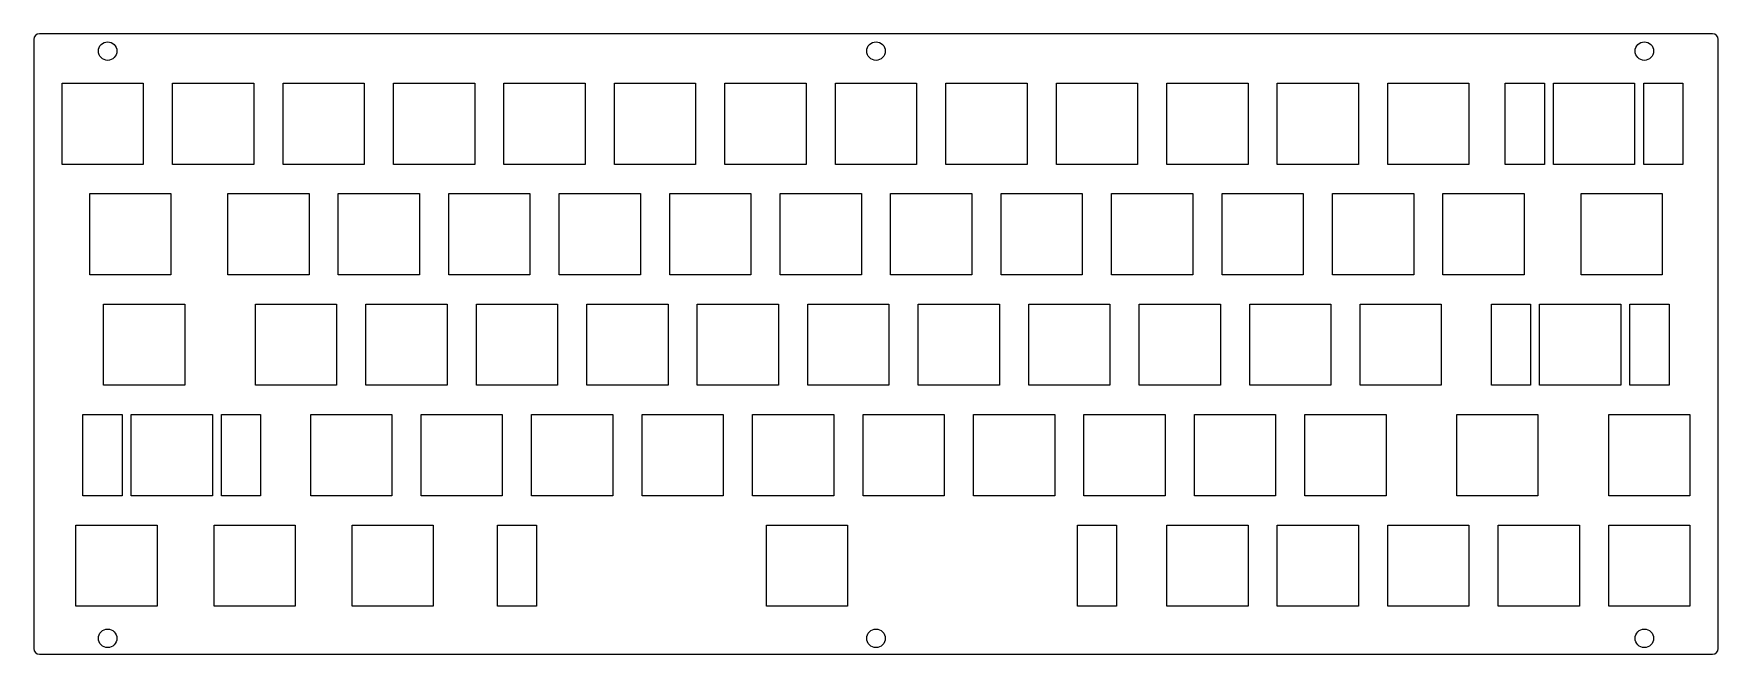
# Model space of a CAD drawing. Header units: millimetres. Extents: x 2 to 293, y 0 to 107.
import ezdxf

# ---------------------------------------------------------------- set-up
doc = ezdxf.new("R2010")
doc.units = ezdxf.units.MM

msp = doc.modelspace()

# ---------------------------------------------------------------- linework, layer by layer
for p, q in [((2.25, 106.25, -0.75), (2.25, 1.25, -0.75)), ((291.75, 107.25, -0.75), (3.25, 107.25, -0.75)), ((292.75, 1.25, -0.75), (292.75, 106.25, -0.75)), ((7.15, 84.725, -0.75), (7.15, 98.725, -0.75)), ((7.15, 98.725, -0.75), (21.15, 98.725, -0.75)), ((21.15, 98.725, -0.75), (21.15, 84.725, -0.75)), ((26.2, 84.725, -0.75), (26.2, 98.725, -0.75)), ((26.2, 98.725, -0.75), (40.2, 98.725, -0.75)), ((40.2, 98.725, -0.75), (40.2, 84.725, -0.75)), ((45.25, 84.725, -0.75), (45.25, 98.725, -0.75)), ((45.25, 98.725, -0.75), (59.25, 98.725, -0.75)), ((59.25, 98.725, -0.75), (59.25, 84.725, -0.75)), ((64.3, 84.725, -0.75), (64.3, 98.725, -0.75)), ((64.3, 98.725, -0.75), (78.3, 98.725, -0.75)), ((78.3, 98.725, -0.75), (78.3, 84.725, -0.75)), ((83.35, 84.725, -0.75), (83.35, 98.725, -0.75)), ((83.35, 98.725, -0.75), (97.35, 98.725, -0.75)), ((97.35, 98.725, -0.75), (97.35, 84.725, -0.75)), ((102.4, 84.725, -0.75), (102.4, 98.725, -0.75)), ((102.4, 98.725, -0.75), (116.4, 98.725, -0.75)), ((116.4, 98.725, -0.75), (116.4, 84.725, -0.75)), ((121.45, 84.725, -0.75), (121.45, 98.725, -0.75)), ((121.45, 98.725, -0.75), (135.45, 98.725, -0.75)), ((135.45, 98.725, -0.75), (135.45, 84.725, -0.75)), ((140.5, 84.725, -0.75), (140.5, 98.725, -0.75)), ((140.5, 98.725, -0.75), (154.5, 98.725, -0.75)), ((154.5, 98.725, -0.75), (154.5, 84.725, -0.75)), ((159.55, 84.725, -0.75), (159.55, 98.725, -0.75)), ((159.55, 98.725, -0.75), (173.55, 98.725, -0.75)), ((173.55, 98.725, -0.75), (173.55, 84.725, -0.75)), ((178.6, 84.725, -0.75), (178.6, 98.725, -0.75)), ((178.6, 98.725, -0.75), (192.6, 98.725, -0.75)), ((192.6, 98.725, -0.75), (192.6, 84.725, -0.75)), ((197.65, 84.725, -0.75), (197.65, 98.725, -0.75)), ((197.65, 98.725, -0.75), (211.65, 98.725, -0.75)), ((211.65, 98.725, -0.75), (211.65, 84.725, -0.75)), ((216.7, 84.725, -0.75), (216.7, 98.725, -0.75)), ((216.7, 98.725, -0.75), (230.7, 98.725, -0.75)), ((230.7, 98.725, -0.75), (230.7, 84.725, -0.75)), ((235.75, 84.725, -0.75), (235.75, 98.725, -0.75)), ((235.75, 98.725, -0.75), (249.75, 98.725, -0.75)), ((249.75, 98.725, -0.75), (249.75, 84.725, -0.75)), ((256.012, 84.725, -0.75), (256.012, 98.725, -0.75)), ((256.012, 98.725, -0.75), (262.762, 98.725, -0.75)), ((262.762, 98.725, -0.75), (262.762, 84.725, -0.75)), ((264.325, 84.725, -0.75), (264.325, 98.725, -0.75)), ((264.325, 98.725, -0.75), (278.325, 98.725, -0.75)), ((278.325, 98.725, -0.75), (278.325, 84.725, -0.75)), ((279.888, 84.725, -0.75), (279.888, 98.725, -0.75)), ((279.888, 98.725, -0.75), (286.638, 98.725, -0.75)), ((286.638, 98.725, -0.75), (286.638, 84.725, -0.75)), ((21.15, 84.725, -0.75), (7.15, 84.725, -0.75)), ((40.2, 84.725, -0.75), (26.2, 84.725, -0.75)), ((59.25, 84.725, -0.75), (45.25, 84.725, -0.75)), ((78.3, 84.725, -0.75), (64.3, 84.725, -0.75)), ((97.35, 84.725, -0.75), (83.35, 84.725, -0.75)), ((116.4, 84.725, -0.75), (102.4, 84.725, -0.75)), ((135.45, 84.725, -0.75), (121.45, 84.725, -0.75)), ((154.5, 84.725, -0.75), (140.5, 84.725, -0.75)), ((173.55, 84.725, -0.75), (159.55, 84.725, -0.75)), ((192.6, 84.725, -0.75), (178.6, 84.725, -0.75)), ((211.65, 84.725, -0.75), (197.65, 84.725, -0.75)), ((230.7, 84.725, -0.75), (216.7, 84.725, -0.75)), ((249.75, 84.725, -0.75), (235.75, 84.725, -0.75)), ((262.762, 84.725, -0.75), (256.012, 84.725, -0.75)), ((278.325, 84.725, -0.75), (264.325, 84.725, -0.75)), ((286.638, 84.725, -0.75), (279.888, 84.725, -0.75)), ((11.9125, 65.675, -0.75), (11.9125, 79.675, -0.75)), ((11.9125, 79.675, -0.75), (25.9125, 79.675, -0.75)), ((25.9125, 79.675, -0.75), (25.9125, 65.675, -0.75)), ((35.725, 65.675, -0.75), (35.725, 79.675, -0.75)), ((35.725, 79.675, -0.75), (49.725, 79.675, -0.75)), ((49.725, 79.675, -0.75), (49.725, 65.675, -0.75)), ((54.775, 65.675, -0.75), (54.775, 79.675, -0.75)), ((54.775, 79.675, -0.75), (68.775, 79.675, -0.75)), ((68.775, 79.675, -0.75), (68.775, 65.675, -0.75)), ((73.825, 65.675, -0.75), (73.825, 79.675, -0.75)), ((73.825, 79.675, -0.75), (87.825, 79.675, -0.75)), ((87.825, 79.675, -0.75), (87.825, 65.675, -0.75)), ((92.875, 65.675, -0.75), (92.875, 79.675, -0.75)), ((92.875, 79.675, -0.75), (106.875, 79.675, -0.75)), ((106.875, 79.675, -0.75), (106.875, 65.675, -0.75)), ((111.925, 65.675, -0.75), (111.925, 79.675, -0.75)), ((111.925, 79.675, -0.75), (125.925, 79.675, -0.75)), ((125.925, 79.675, -0.75), (125.925, 65.675, -0.75)), ((130.975, 65.675, -0.75), (130.975, 79.675, -0.75)), ((130.975, 79.675, -0.75), (144.975, 79.675, -0.75)), ((144.975, 79.675, -0.75), (144.975, 65.675, -0.75)), ((150.025, 65.675, -0.75), (150.025, 79.675, -0.75)), ((150.025, 79.675, -0.75), (164.025, 79.675, -0.75)), ((164.025, 79.675, -0.75), (164.025, 65.675, -0.75)), ((169.075, 65.675, -0.75), (169.075, 79.675, -0.75)), ((169.075, 79.675, -0.75), (183.075, 79.675, -0.75)), ((183.075, 79.675, -0.75), (183.075, 65.675, -0.75)), ((188.125, 65.675, -0.75), (188.125, 79.675, -0.75)), ((188.125, 79.675, -0.75), (202.125, 79.675, -0.75)), ((202.125, 79.675, -0.75), (202.125, 65.675, -0.75)), ((207.175, 65.675, -0.75), (207.175, 79.675, -0.75)), ((207.175, 79.675, -0.75), (221.175, 79.675, -0.75)), ((221.175, 79.675, -0.75), (221.175, 65.675, -0.75)), ((226.225, 65.675, -0.75), (226.225, 79.675, -0.75)), ((226.225, 79.675, -0.75), (240.225, 79.675, -0.75)), ((240.225, 79.675, -0.75), (240.225, 65.675, -0.75)), ((245.275, 65.675, -0.75), (245.275, 79.675, -0.75)), ((245.275, 79.675, -0.75), (259.275, 79.675, -0.75)), ((259.275, 79.675, -0.75), (259.275, 65.675, -0.75)), ((269.0875, 65.675, -0.75), (269.0875, 79.675, -0.75)), ((269.0875, 79.675, -0.75), (283.0875, 79.675, -0.75)), ((283.0875, 79.675, -0.75), (283.0875, 65.675, -0.75)), ((25.9125, 65.675, -0.75), (11.9125, 65.675, -0.75)), ((49.725, 65.675, -0.75), (35.725, 65.675, -0.75)), ((68.775, 65.675, -0.75), (54.775, 65.675, -0.75)), ((87.825, 65.675, -0.75), (73.825, 65.675, -0.75)), ((106.875, 65.675, -0.75), (92.875, 65.675, -0.75)), ((125.925, 65.675, -0.75), (111.925, 65.675, -0.75)), ((144.975, 65.675, -0.75), (130.975, 65.675, -0.75)), ((164.025, 65.675, -0.75), (150.025, 65.675, -0.75)), ((183.075, 65.675, -0.75), (169.075, 65.675, -0.75)), ((202.125, 65.675, -0.75), (188.125, 65.675, -0.75)), ((221.175, 65.675, -0.75), (207.175, 65.675, -0.75)), ((240.225, 65.675, -0.75), (226.225, 65.675, -0.75)), ((259.275, 65.675, -0.75), (245.275, 65.675, -0.75)), ((283.0875, 65.675, -0.75), (269.0875, 65.675, -0.75)), ((14.29375, 46.625, -0.75), (14.29375, 60.625, -0.75)), ((14.29375, 60.625, -0.75), (28.29375, 60.625, -0.75)), ((28.29375, 60.625, -0.75), (28.29375, 46.625, -0.75)), ((40.4875, 46.625, -0.75), (40.4875, 60.625, -0.75)), ((40.4875, 60.625, -0.75), (54.4875, 60.625, -0.75)), ((54.4875, 60.625, -0.75), (54.4875, 46.625, -0.75)), ((59.5375, 46.625, -0.75), (59.5375, 60.625, -0.75)), ((59.5375, 60.625, -0.75), (73.5375, 60.625, -0.75)), ((73.5375, 60.625, -0.75), (73.5375, 46.625, -0.75)), ((78.5875, 46.625, -0.75), (78.5875, 60.625, -0.75)), ((78.5875, 60.625, -0.75), (92.5875, 60.625, -0.75)), ((92.5875, 60.625, -0.75), (92.5875, 46.625, -0.75)), ((97.6375, 46.625, -0.75), (97.6375, 60.625, -0.75)), ((97.6375, 60.625, -0.75), (111.6375, 60.625, -0.75)), ((111.6375, 60.625, -0.75), (111.6375, 46.625, -0.75)), ((116.6875, 46.625, -0.75), (116.6875, 60.625, -0.75)), ((116.6875, 60.625, -0.75), (130.6875, 60.625, -0.75)), ((130.6875, 60.625, -0.75), (130.6875, 46.625, -0.75)), ((135.7375, 46.625, -0.75), (135.7375, 60.625, -0.75)), ((135.7375, 60.625, -0.75), (149.7375, 60.625, -0.75)), ((149.7375, 60.625, -0.75), (149.7375, 46.625, -0.75)), ((154.7875, 46.625, -0.75), (154.7875, 60.625, -0.75)), ((154.7875, 60.625, -0.75), (168.7875, 60.625, -0.75)), ((168.7875, 60.625, -0.75), (168.7875, 46.625, -0.75)), ((173.8375, 46.625, -0.75), (173.8375, 60.625, -0.75)), ((173.8375, 60.625, -0.75), (187.8375, 60.625, -0.75)), ((187.8375, 60.625, -0.75), (187.8375, 46.625, -0.75)), ((192.8875, 46.625, -0.75), (192.8875, 60.625, -0.75)), ((192.8875, 60.625, -0.75), (206.8875, 60.625, -0.75)), ((206.8875, 60.625, -0.75), (206.8875, 46.625, -0.75)), ((211.9375, 46.625, -0.75), (211.9375, 60.625, -0.75)), ((211.9375, 60.625, -0.75), (225.9375, 60.625, -0.75)), ((225.9375, 60.625, -0.75), (225.9375, 46.625, -0.75)), ((230.9875, 46.625, -0.75), (230.9875, 60.625, -0.75)), ((230.9875, 60.625, -0.75), (244.9875, 60.625, -0.75)), ((244.9875, 60.625, -0.75), (244.9875, 46.625, -0.75)), ((253.63075, 46.625, -0.75), (253.63075, 60.625, -0.75)), ((253.63075, 60.625, -0.75), (260.38075, 60.625, -0.75)), ((260.38075, 60.625, -0.75), (260.38075, 46.625, -0.75)), ((261.94375, 46.625, -0.75), (261.94375, 60.625, -0.75)), ((261.94375, 60.625, -0.75), (275.94375, 60.625, -0.75)), ((275.94375, 60.625, -0.75), (275.94375, 46.625, -0.75)), ((277.50675, 46.625, -0.75), (277.50675, 60.625, -0.75)), ((277.50675, 60.625, -0.75), (284.25675, 60.625, -0.75)), ((284.25675, 60.625, -0.75), (284.25675, 46.625, -0.75)), ((28.29375, 46.625, -0.75), (14.29375, 46.625, -0.75)), ((54.4875, 46.625, -0.75), (40.4875, 46.625, -0.75)), ((73.5375, 46.625, -0.75), (59.5375, 46.625, -0.75)), ((92.5875, 46.625, -0.75), (78.5875, 46.625, -0.75)), ((111.6375, 46.625, -0.75), (97.6375, 46.625, -0.75)), ((130.6875, 46.625, -0.75), (116.6875, 46.625, -0.75)), ((149.7375, 46.625, -0.75), (135.7375, 46.625, -0.75)), ((168.7875, 46.625, -0.75), (154.7875, 46.625, -0.75)), ((187.8375, 46.625, -0.75), (173.8375, 46.625, -0.75)), ((206.8875, 46.625, -0.75), (192.8875, 46.625, -0.75)), ((225.9375, 46.625, -0.75), (211.9375, 46.625, -0.75)), ((244.9875, 46.625, -0.75), (230.9875, 46.625, -0.75)), ((260.38075, 46.625, -0.75), (253.63075, 46.625, -0.75)), ((275.94375, 46.625, -0.75), (261.94375, 46.625, -0.75)), ((284.25675, 46.625, -0.75), (277.50675, 46.625, -0.75)), ((10.74325, 27.575, -0.75), (10.74325, 41.575, -0.75)), ((10.74325, 41.575, -0.75), (17.49325, 41.575, -0.75)), ((17.49325, 41.575, -0.75), (17.49325, 27.575, -0.75)), ((19.05625, 27.575, -0.75), (19.05625, 41.575, -0.75)), ((19.05625, 41.575, -0.75), (33.05625, 41.575, -0.75)), ((33.05625, 41.575, -0.75), (33.05625, 27.575, -0.75)), ((34.61925, 27.575, -0.75), (34.61925, 41.575, -0.75)), ((34.61925, 41.575, -0.75), (41.36925, 41.575, -0.75)), ((41.36925, 41.575, -0.75), (41.36925, 27.575, -0.75)), ((50.0125, 27.575, -0.75), (50.0125, 41.575, -0.75)), ((50.0125, 41.575, -0.75), (64.0125, 41.575, -0.75)), ((64.0125, 41.575, -0.75), (64.0125, 27.575, -0.75)), ((69.0625, 27.575, -0.75), (69.0625, 41.575, -0.75)), ((69.0625, 41.575, -0.75), (83.0625, 41.575, -0.75)), ((83.0625, 41.575, -0.75), (83.0625, 27.575, -0.75)), ((88.1125, 27.575, -0.75), (88.1125, 41.575, -0.75)), ((88.1125, 41.575, -0.75), (102.1125, 41.575, -0.75)), ((102.1125, 41.575, -0.75), (102.1125, 27.575, -0.75)), ((107.1625, 27.575, -0.75), (107.1625, 41.575, -0.75)), ((107.1625, 41.575, -0.75), (121.1625, 41.575, -0.75)), ((121.1625, 41.575, -0.75), (121.1625, 27.575, -0.75)), ((126.2125, 27.575, -0.75), (126.2125, 41.575, -0.75)), ((126.2125, 41.575, -0.75), (140.2125, 41.575, -0.75)), ((140.2125, 41.575, -0.75), (140.2125, 27.575, -0.75)), ((145.2625, 27.575, -0.75), (145.2625, 41.575, -0.75)), ((145.2625, 41.575, -0.75), (159.2625, 41.575, -0.75)), ((159.2625, 41.575, -0.75), (159.2625, 27.575, -0.75)), ((164.3125, 27.575, -0.75), (164.3125, 41.575, -0.75)), ((164.3125, 41.575, -0.75), (178.3125, 41.575, -0.75)), ((178.3125, 41.575, -0.75), (178.3125, 27.575, -0.75)), ((183.3625, 27.575, -0.75), (183.3625, 41.575, -0.75)), ((183.3625, 41.575, -0.75), (197.3625, 41.575, -0.75)), ((197.3625, 41.575, -0.75), (197.3625, 27.575, -0.75)), ((202.4125, 27.575, -0.75), (202.4125, 41.575, -0.75)), ((202.4125, 41.575, -0.75), (216.4125, 41.575, -0.75)), ((216.4125, 41.575, -0.75), (216.4125, 27.575, -0.75)), ((221.4625, 27.575, -0.75), (221.4625, 41.575, -0.75)), ((221.4625, 41.575, -0.75), (235.4625, 41.575, -0.75)), ((235.4625, 41.575, -0.75), (235.4625, 27.575, -0.75)), ((247.65625, 27.575, -0.75), (247.65625, 41.575, -0.75)), ((247.65625, 41.575, -0.75), (261.65625, 41.575, -0.75)), ((261.65625, 41.575, -0.75), (261.65625, 27.575, -0.75)), ((273.85, 27.575, -0.75), (273.85, 41.575, -0.75)), ((273.85, 41.575, -0.75), (287.85, 41.575, -0.75)), ((287.85, 41.575, -0.75), (287.85, 27.575, -0.75)), ((17.49325, 27.575, -0.75), (10.74325, 27.575, -0.75)), ((33.05625, 27.575, -0.75), (19.05625, 27.575, -0.75)), ((41.36925, 27.575, -0.75), (34.61925, 27.575, -0.75)), ((64.0125, 27.575, -0.75), (50.0125, 27.575, -0.75)), ((83.0625, 27.575, -0.75), (69.0625, 27.575, -0.75)), ((102.1125, 27.575, -0.75), (88.1125, 27.575, -0.75)), ((121.1625, 27.575, -0.75), (107.1625, 27.575, -0.75)), ((140.2125, 27.575, -0.75), (126.2125, 27.575, -0.75)), ((159.2625, 27.575, -0.75), (145.2625, 27.575, -0.75)), ((178.3125, 27.575, -0.75), (164.3125, 27.575, -0.75)), ((197.3625, 27.575, -0.75), (183.3625, 27.575, -0.75)), ((216.4125, 27.575, -0.75), (202.4125, 27.575, -0.75)), ((235.4625, 27.575, -0.75), (221.4625, 27.575, -0.75)), ((261.65625, 27.575, -0.75), (247.65625, 27.575, -0.75)), ((287.85, 27.575, -0.75), (273.85, 27.575, -0.75)), ((9.53125, 8.525, -0.75), (9.53125, 22.525, -0.75)), ((9.53125, 22.525, -0.75), (23.53125, 22.525, -0.75)), ((23.53125, 22.525, -0.75), (23.53125, 8.525, -0.75)), ((33.34375, 8.525, -0.75), (33.34375, 22.525, -0.75)), ((33.34375, 22.525, -0.75), (47.34375, 22.525, -0.75)), ((47.34375, 22.525, -0.75), (47.34375, 8.525, -0.75)), ((57.15625, 8.525, -0.75), (57.15625, 22.525, -0.75)), ((57.15625, 22.525, -0.75), (71.15625, 22.525, -0.75)), ((71.15625, 22.525, -0.75), (71.15625, 8.525, -0.75)), ((82.21875, 8.525, -0.75), (82.21875, 22.525, -0.75)), ((82.21875, 22.525, -0.75), (88.96875, 22.525, -0.75)), ((88.96875, 22.525, -0.75), (88.96875, 8.525, -0.75)), ((128.59375, 8.525, -0.75), (128.59375, 22.525, -0.75)), ((128.59375, 22.525, -0.75), (142.59375, 22.525, -0.75)), ((142.59375, 22.525, -0.75), (142.59375, 8.525, -0.75)), ((182.21875, 8.525, -0.75), (182.21875, 22.525, -0.75)), ((182.21875, 22.525, -0.75), (188.96875, 22.525, -0.75)), ((188.96875, 22.525, -0.75), (188.96875, 8.525, -0.75)), ((197.65, 8.525, -0.75), (197.65, 22.525, -0.75)), ((197.65, 22.525, -0.75), (211.65, 22.525, -0.75)), ((211.65, 22.525, -0.75), (211.65, 8.525, -0.75)), ((216.7, 8.525, -0.75), (216.7, 22.525, -0.75)), ((216.7, 22.525, -0.75), (230.7, 22.525, -0.75)), ((230.7, 22.525, -0.75), (230.7, 8.525, -0.75)), ((235.75, 8.525, -0.75), (235.75, 22.525, -0.75)), ((235.75, 22.525, -0.75), (249.75, 22.525, -0.75)), ((249.75, 22.525, -0.75), (249.75, 8.525, -0.75)), ((254.8, 8.525, -0.75), (254.8, 22.525, -0.75)), ((254.8, 22.525, -0.75), (268.8, 22.525, -0.75)), ((268.8, 22.525, -0.75), (268.8, 8.525, -0.75)), ((273.85, 8.525, -0.75), (273.85, 22.525, -0.75)), ((273.85, 22.525, -0.75), (287.85, 22.525, -0.75)), ((287.85, 22.525, -0.75), (287.85, 8.525, -0.75)), ((23.53125, 8.525, -0.75), (9.53125, 8.525, -0.75)), ((47.34375, 8.525, -0.75), (33.34375, 8.525, -0.75)), ((71.15625, 8.525, -0.75), (57.15625, 8.525, -0.75)), ((88.96875, 8.525, -0.75), (82.21875, 8.525, -0.75)), ((142.59375, 8.525, -0.75), (128.59375, 8.525, -0.75)), ((188.96875, 8.525, -0.75), (182.21875, 8.525, -0.75)), ((211.65, 8.525, -0.75), (197.65, 8.525, -0.75)), ((230.7, 8.525, -0.75), (216.7, 8.525, -0.75)), ((249.75, 8.525, -0.75), (235.75, 8.525, -0.75)), ((268.8, 8.525, -0.75), (254.8, 8.525, -0.75)), ((287.85, 8.525, -0.75), (273.85, 8.525, -0.75)), ((3.25, 0.25, -0.75), (291.75, 0.25, -0.75))]:
    msp.add_line(p, q)
for centre in [(15, 104.25, -0.75), (147.5, 104.25, -0.75), (280, 104.25, -0.75), (15, 3, -0.75), (147.5, 3, -0.75), (280, 3, -0.75)]:
    msp.add_circle(centre, 1.6)
for centre, start, end in [((3.25, 106.25, -0.75), 90, 180), ((291.75, 106.25, -0.75), 0, 90), ((3.25, 1.25, -0.75), -180, -90), ((291.75, 1.25, -0.75), 270, 360)]:
    msp.add_arc(centre, 1, start, end)

doc.saveas('drawing.dxf')
